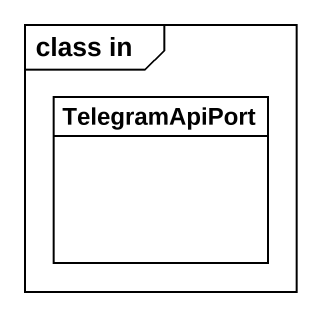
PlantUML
@startuml
mainframe class in
hide circle
hide empty members
class TelegramApiPort
@enduml
